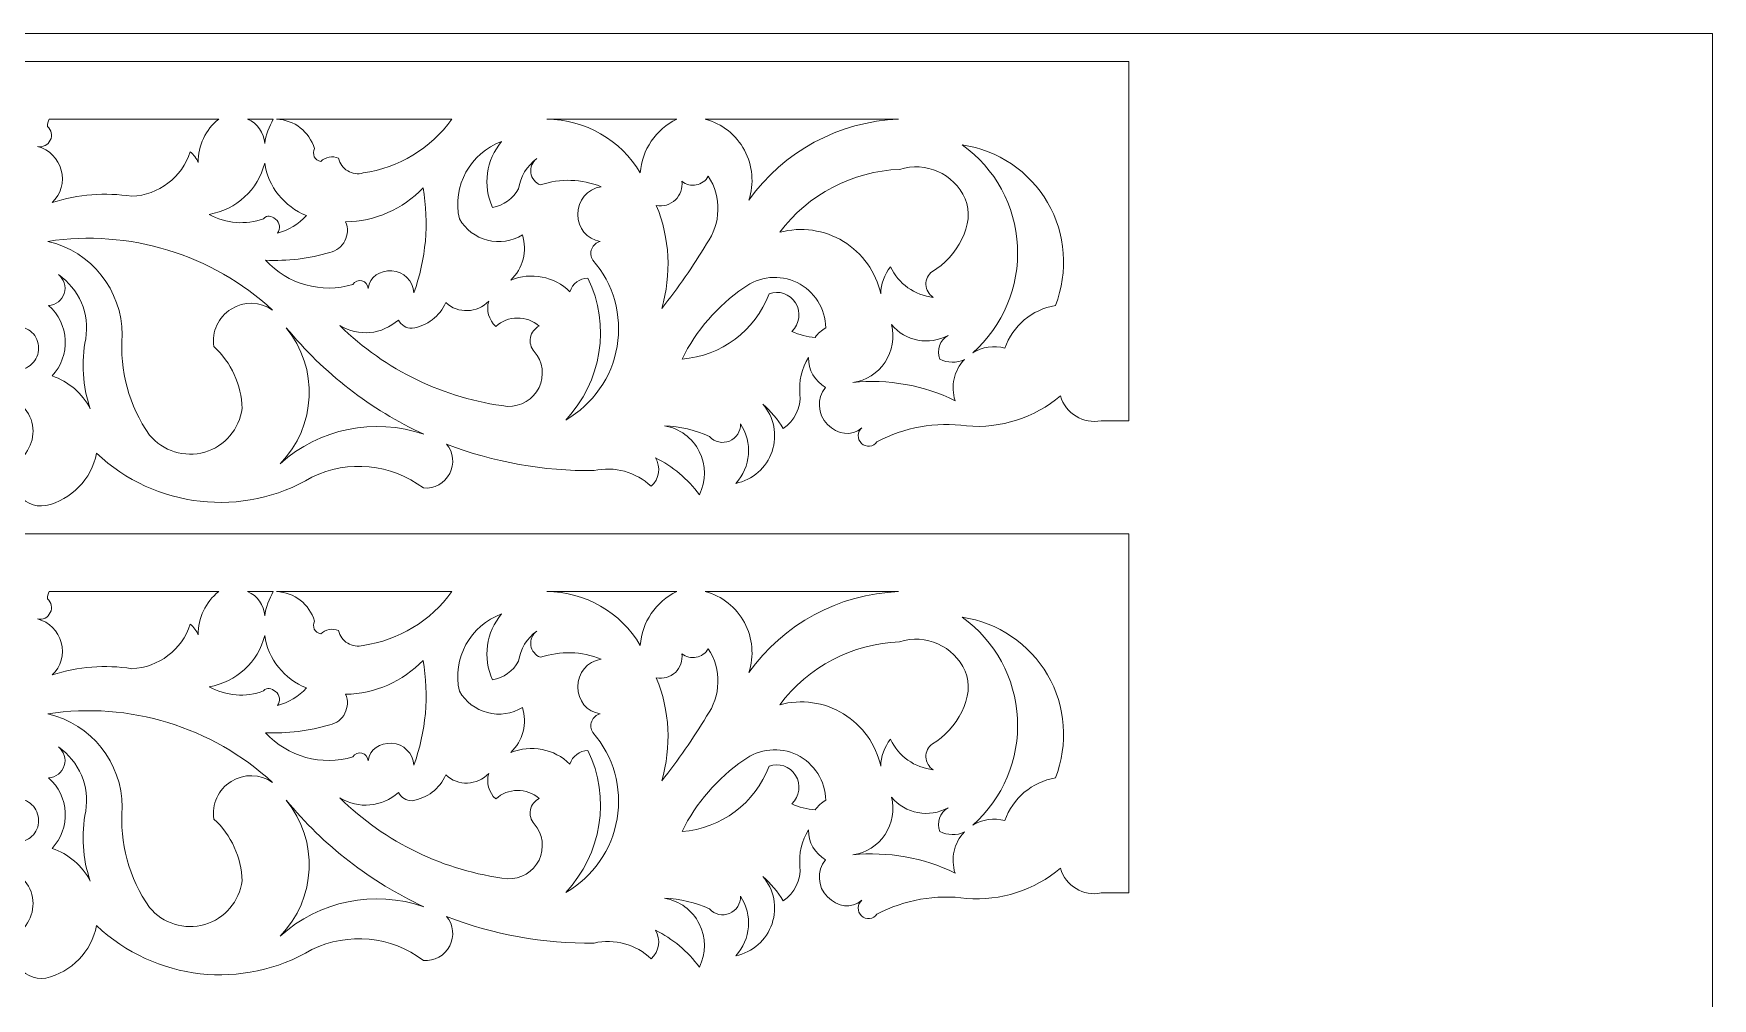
# Model space of a CAD drawing. Header units: millimetres. Extents: x 4334 to 4578, y 2334 to 2588.
# Drawn here: x 4457.4 to 4578.3, y 2386.8 to 2456.2 of the extents above; entities that cross this region are included whole.
import ezdxf

# ---------------------------------------------------------------- set-up
doc = ezdxf.new("R2010")
doc.units = ezdxf.units.MM
doc.header["$MEASUREMENT"] = 0
doc.layers.add('SITARA ALL', color=18, linetype='Continuous', true_color=0x000000)

msp = doc.modelspace()

# ---------------------------------------------------------------- linework, layer by layer
at = {"layer": 'SITARA ALL', "lineweight": 9}
for points, knots in [([(4334.26, 2456.19), (4334.26, 2456.19), (4578.26, 2456.19), (4578.26, 2456.19), (4578.26, 2456.19), (4578.26, 2334.19), (4578.26, 2334.19), (4578.26, 2334.19), (4334.26, 2334.19), (4334.26, 2334.19), (4334.26, 2334.19), (4334.26, 2456.19), (4334.26, 2456.19)], [0, 0, 0, 0, 0.25, 0.25, 0.25, 0.5, 0.5, 0.5, 0.75, 0.75, 0.75, 1, 1, 1, 1]), ([(4461.98, 2426.01), (4466.19, 2422.04), (4472.51, 2421.34), (4477.48, 2424.29), (4480.08, 2425.56), (4483.19, 2425.26), (4485.5, 2423.51), (4486.28, 2423.44), (4487.03, 2423.85), (4487.39, 2424.55), (4487.75, 2425.24), (4487.67, 2426.07), (4487.16, 2426.67), (4490.55, 2425.36), (4494.15, 2424.71), (4497.78, 2424.76), (4499.25, 2425.09), (4500.8, 2424.67), (4501.89, 2423.63), (4502.48, 2424.15), (4502.61, 2425.02), (4502.19, 2425.69), (4503.44, 2425.07), (4504.53, 2424.16), (4505.36, 2423.03), (4505.85, 2424.01), (4505.85, 2425.16), (4505.35, 2426.14), (4504.86, 2427.12), (4503.93, 2427.8), (4502.85, 2427.98), (4503.97, 2427.94), (4505.07, 2427.68), (4506.08, 2427.21), (4506.45, 2426.81), (4507.02, 2426.68), (4507.52, 2426.89), (4508.02, 2427.1), (4508.34, 2427.58), (4508.32, 2428.12), (4509.2, 2426.79), (4509.06, 2425.02), (4507.98, 2423.84), (4509.2, 2424.09), (4510.19, 2424.97), (4510.59, 2426.14), (4510.99, 2427.32), (4510.74, 2428.62), (4509.92, 2429.55), (4510.5, 2429.05), (4511, 2428.45), (4511.39, 2427.79), (4512.22, 2428.34), (4512.68, 2429.29), (4512.6, 2430.28), (4512.51, 2431.19), (4512.72, 2432.11), (4513.21, 2432.9), (4513.2, 2432.01), (4513.67, 2431.19), (4514.44, 2430.75), (4513.79, 2429.96), (4513.85, 2428.8), (4514.58, 2428.08), (4515.31, 2427.36), (4516.28, 2427.18), (4517.06, 2427.84), (4516.89, 2427.71), (4516.8, 2427.51), (4516.79, 2427.29), (4516.78, 2427.08), (4516.87, 2426.87), (4517.02, 2426.72), (4517.18, 2426.57), (4517.39, 2426.5), (4517.61, 2426.52), (4517.82, 2426.54), (4518.02, 2426.65), (4518.14, 2426.83), (4520.12, 2427.88), (4522.37, 2428.28), (4524.59, 2427.97), (4527.04, 2427.78), (4529.47, 2428.55), (4531.35, 2430.14), (4531.71, 2428.87), (4532.99, 2428.09), (4534.28, 2428.35), (4534.28, 2428.35), (4536.26, 2428.35), (4536.26, 2428.35), (4536.26, 2428.35), (4536.26, 2454.19), (4536.26, 2454.19), (4536.26, 2454.19), (4436.26, 2454.19), (4436.26, 2454.19), (4436.26, 2454.19), (4336.26, 2454.19), (4336.26, 2454.19), (4336.26, 2454.19), (4336.26, 2428.35), (4336.26, 2428.35), (4336.26, 2428.35), (4338.24, 2428.35), (4338.24, 2428.35), (4339.54, 2428.1), (4340.81, 2428.87), (4341.18, 2430.14), (4343.06, 2428.55), (4345.48, 2427.77), (4347.94, 2427.97), (4350.15, 2428.28), (4352.41, 2427.88), (4354.38, 2426.83), (4354.5, 2426.65), (4354.7, 2426.54), (4354.91, 2426.52), (4355.13, 2426.5), (4355.34, 2426.57), (4355.5, 2426.72), (4355.65, 2426.87), (4355.74, 2427.08), (4355.73, 2427.29), (4355.73, 2427.51), (4355.63, 2427.71), (4355.46, 2427.84), (4356.32, 2427.28), (4357.46, 2427.46), (4358.1, 2428.26), (4358.74, 2429.06), (4358.83, 2430.04), (4358.08, 2430.75), (4358.85, 2431.19), (4359.32, 2432.01), (4359.32, 2432.9), (4359.8, 2432.11), (4360.01, 2431.19), (4359.92, 2430.28), (4359.84, 2429.29), (4360.3, 2428.33), (4361.13, 2427.79), (4361.52, 2428.45), (4362.02, 2429.05), (4362.61, 2429.55), (4361.79, 2428.61), (4361.53, 2427.31), (4361.94, 2426.13), (4362.34, 2424.95), (4363.32, 2424.08), (4364.54, 2423.84), (4363.46, 2425.02), (4363.32, 2426.79), (4364.21, 2428.12), (4364.19, 2427.58), (4364.51, 2427.09), (4365.01, 2426.89), (4365.51, 2426.68), (4366.08, 2426.81), (4366.44, 2427.21), (4367.46, 2427.68), (4368.55, 2427.94), (4369.67, 2427.98), (4368.59, 2427.8), (4367.66, 2427.11), (4367.17, 2426.13), (4366.67, 2425.15), (4366.67, 2424), (4367.17, 2423.03), (4367.99, 2424.16), (4369.08, 2425.07), (4370.33, 2425.69), (4369.91, 2425.02), (4370.04, 2424.15), (4370.63, 2423.63), (4371.72, 2424.67), (4373.27, 2425.09), (4374.74, 2424.76), (4378.37, 2424.71), (4381.97, 2425.36), (4385.36, 2426.67), (4384.86, 2426.07), (4384.77, 2425.23), (4385.14, 2424.53), (4385.51, 2423.84), (4386.24, 2423.44), (4387.02, 2423.51), (4389.33, 2425.26), (4392.44, 2425.56), (4395.05, 2424.29), (4400.02, 2421.34), (4406.34, 2422.04), (4410.54, 2426.01), (4410.91, 2424.14), (4412.35, 2422.67), (4414.2, 2422.24), (4415.04, 2422.12), (4415.87, 2422.52), (4416.28, 2423.26), (4416.69, 2424), (4416.62, 2424.9), (4416.07, 2425.55), (4415.16, 2426.28), (4414.85, 2427.53), (4415.32, 2428.6), (4415.8, 2429.67), (4416.98, 2430.27), (4418.13, 2430.09), (4420.46, 2429.86), (4422.71, 2429.14), (4424.74, 2427.98), (4426.38, 2427.2), (4428.05, 2426.47), (4429.74, 2425.79), (4430.15, 2425.55), (4430.59, 2425.38), (4431.05, 2425.28), (4431.28, 2424.6), (4431.82, 2424.07), (4432.49, 2423.84), (4433.17, 2423.6), (4433.91, 2423.7), (4434.51, 2424.09), (4434.83, 2423.37), (4435.49, 2422.87), (4436.26, 2422.74), (4437.03, 2422.87), (4437.69, 2423.37), (4438.01, 2424.09), (4438.61, 2423.7), (4439.36, 2423.6), (4440.03, 2423.84), (4440.71, 2424.07), (4441.24, 2424.6), (4441.47, 2425.28), (4441.93, 2425.38), (4442.37, 2425.55), (4442.78, 2425.79), (4444.47, 2426.47), (4446.14, 2427.2), (4447.78, 2427.98), (4449.81, 2429.14), (4452.06, 2429.86), (4454.39, 2430.09), (4455.54, 2430.3), (4456.68, 2429.7), (4457.18, 2428.64), (4457.67, 2427.59), (4457.35, 2426.3), (4456.45, 2425.55), (4455.91, 2424.9), (4455.83, 2423.98), (4456.25, 2423.25), (4456.67, 2422.51), (4457.48, 2422.11), (4458.32, 2422.24), (4460.17, 2422.67), (4461.61, 2424.14), (4461.98, 2426.01)], [0, 0, 0, 0, 0.011628, 0.011628, 0.011628, 0.023256, 0.023256, 0.023256, 0.034884, 0.034884, 0.034884, 0.046512, 0.046512, 0.046512, 0.05814, 0.05814, 0.05814, 0.069767, 0.069767, 0.069767, 0.081395, 0.081395, 0.081395, 0.093023, 0.093023, 0.093023, 0.104651, 0.104651, 0.104651, 0.116279, 0.116279, 0.116279, 0.127907, 0.127907, 0.127907, 0.139535, 0.139535, 0.139535, 0.151163, 0.151163, 0.151163, 0.162791, 0.162791, 0.162791, 0.174419, 0.174419, 0.174419, 0.186047, 0.186047, 0.186047, 0.197674, 0.197674, 0.197674, 0.209302, 0.209302, 0.209302, 0.22093, 0.22093, 0.22093, 0.232558, 0.232558, 0.232558, 0.244186, 0.244186, 0.244186, 0.255814, 0.255814, 0.255814, 0.267442, 0.267442, 0.267442, 0.27907, 0.27907, 0.27907, 0.290698, 0.290698, 0.290698, 0.302326, 0.302326, 0.302326, 0.313953, 0.313953, 0.313953, 0.325581, 0.325581, 0.325581, 0.337209, 0.337209, 0.337209, 0.348837, 0.348837, 0.348837, 0.360465, 0.360465, 0.360465, 0.372093, 0.372093, 0.372093, 0.383721, 0.383721, 0.383721, 0.395349, 0.395349, 0.395349, 0.406977, 0.406977, 0.406977, 0.418605, 0.418605, 0.418605, 0.430233, 0.430233, 0.430233, 0.44186, 0.44186, 0.44186, 0.453488, 0.453488, 0.453488, 0.465116, 0.465116, 0.465116, 0.476744, 0.476744, 0.476744, 0.488372, 0.488372, 0.488372, 0.5, 0.5, 0.5, 0.511628, 0.511628, 0.511628, 0.523256, 0.523256, 0.523256, 0.534884, 0.534884, 0.534884, 0.546512, 0.546512, 0.546512, 0.55814, 0.55814, 0.55814, 0.569767, 0.569767, 0.569767, 0.581395, 0.581395, 0.581395, 0.593023, 0.593023, 0.593023, 0.604651, 0.604651, 0.604651, 0.616279, 0.616279, 0.616279, 0.627907, 0.627907, 0.627907, 0.639535, 0.639535, 0.639535, 0.651163, 0.651163, 0.651163, 0.662791, 0.662791, 0.662791, 0.674419, 0.674419, 0.674419, 0.686047, 0.686047, 0.686047, 0.697674, 0.697674, 0.697674, 0.709302, 0.709302, 0.709302, 0.72093, 0.72093, 0.72093, 0.732558, 0.732558, 0.732558, 0.744186, 0.744186, 0.744186, 0.755814, 0.755814, 0.755814, 0.767442, 0.767442, 0.767442, 0.77907, 0.77907, 0.77907, 0.790698, 0.790698, 0.790698, 0.802326, 0.802326, 0.802326, 0.813953, 0.813953, 0.813953, 0.825581, 0.825581, 0.825581, 0.837209, 0.837209, 0.837209, 0.848837, 0.848837, 0.848837, 0.860465, 0.860465, 0.860465, 0.872093, 0.872093, 0.872093, 0.883721, 0.883721, 0.883721, 0.895349, 0.895349, 0.895349, 0.906977, 0.906977, 0.906977, 0.918605, 0.918605, 0.918605, 0.930233, 0.930233, 0.930233, 0.94186, 0.94186, 0.94186, 0.953488, 0.953488, 0.953488, 0.965116, 0.965116, 0.965116, 0.976744, 0.976744, 0.976744, 0.988372, 0.988372, 0.988372, 1, 1, 1, 1]), ([(4458.79, 2444.04), (4459.41, 2444.64), (4459.66, 2445.53), (4459.44, 2446.37), (4459.22, 2447.2), (4458.57, 2447.85), (4457.73, 2448.07), (4458.11, 2447.99), (4458.49, 2448.18), (4458.65, 2448.53), (4458.82, 2448.87), (4458.74, 2449.27), (4458.44, 2449.52), (4458.45, 2449.7), (4458.5, 2449.88), (4458.58, 2450.04), (4458.58, 2450.04), (4470.77, 2450.04), (4470.77, 2450.04), (4469.82, 2449.29), (4469.28, 2448.14), (4469.3, 2446.92), (4469.17, 2447.22), (4468.97, 2447.49), (4468.72, 2447.69), (4468.12, 2445.86), (4466.45, 2444.58), (4464.52, 2444.49), (4462.6, 2444.79), (4460.64, 2444.64), (4458.79, 2444.04)], [0, 0, 0, 0, 0.1, 0.1, 0.1, 0.2, 0.2, 0.2, 0.3, 0.3, 0.3, 0.4, 0.4, 0.4, 0.5, 0.5, 0.5, 0.6, 0.6, 0.6, 0.7, 0.7, 0.7, 0.8, 0.8, 0.8, 0.9, 0.9, 0.9, 1, 1, 1, 1]), ([(4474.08, 2448.29), (4474.04, 2449.06), (4473.56, 2449.74), (4472.85, 2450.04), (4472.85, 2450.04), (4474.7, 2450.04), (4474.7, 2450.04), (4474.39, 2449.5), (4474.17, 2448.91), (4474.08, 2448.29)], [0, 0, 0, 0, 0.333333, 0.333333, 0.333333, 0.666667, 0.666667, 0.666667, 1, 1, 1, 1]), ([(4481.16, 2446.17), (4480.78, 2446.06), (4480.38, 2446.12), (4480.05, 2446.32), (4479.71, 2446.52), (4479.48, 2446.85), (4479.39, 2447.23), (4478.95, 2447.42), (4478.45, 2447.33), (4478.11, 2446.99), (4477.91, 2447.03), (4477.74, 2447.16), (4477.65, 2447.34), (4477.57, 2447.52), (4477.57, 2447.74), (4477.66, 2447.92), (4477.3, 2449.14), (4476.21, 2449.99), (4474.94, 2450.04), (4474.94, 2450.04), (4487.54, 2450.04), (4487.54, 2450.04), (4486.03, 2447.93), (4483.73, 2446.53), (4481.16, 2446.17)], [0, 0, 0, 0, 0.125, 0.125, 0.125, 0.25, 0.25, 0.25, 0.375, 0.375, 0.375, 0.5, 0.5, 0.5, 0.625, 0.625, 0.625, 0.75, 0.75, 0.75, 0.875, 0.875, 0.875, 1, 1, 1, 1]), ([(4501.11, 2446.17), (4499.7, 2448.55), (4497.15, 2450.02), (4494.38, 2450.04), (4494.38, 2450.04), (4503.74, 2450.04), (4503.74, 2450.04), (4502.22, 2449.32), (4501.22, 2447.84), (4501.11, 2446.17)], [0, 0, 0, 0, 0.333333, 0.333333, 0.333333, 0.666667, 0.666667, 0.666667, 1, 1, 1, 1]), ([(4508.92, 2444.21), (4509.31, 2445.4), (4509.2, 2446.7), (4508.6, 2447.81), (4508.01, 2448.91), (4506.99, 2449.72), (4505.78, 2450.04), (4505.78, 2450.04), (4519.69, 2450.04), (4519.69, 2450.04), (4515.39, 2449.87), (4511.41, 2447.72), (4508.92, 2444.21)], [0, 0, 0, 0, 0.25, 0.25, 0.25, 0.5, 0.5, 0.5, 0.75, 0.75, 0.75, 1, 1, 1, 1]), ([(4498.23, 2441.25), (4497.95, 2441.18), (4497.72, 2440.98), (4497.61, 2440.71), (4497.51, 2440.44), (4497.54, 2440.14), (4497.7, 2439.9), (4499.18, 2438.19), (4499.82, 2435.92), (4499.44, 2433.69), (4499.06, 2431.47), (4497.7, 2429.52), (4495.74, 2428.4), (4498.34, 2431.15), (4498.98, 2435.2), (4497.34, 2438.61), (4496.74, 2438.6), (4496.22, 2438.2), (4496.04, 2437.63), (4494.92, 2438.73), (4493.24, 2439.06), (4491.78, 2438.46), (4492.66, 2439.3), (4492.99, 2440.56), (4492.62, 2441.71), (4491.87, 2441.25), (4490.97, 2441.11), (4490.11, 2441.33), (4489.26, 2441.55), (4488.53, 2442.11), (4488.09, 2442.87), (4487.56, 2445.23), (4488.87, 2447.61), (4491.13, 2448.43), (4490.01, 2447.11), (4489.75, 2445.26), (4490.47, 2443.69), (4491.27, 2443.83), (4491.95, 2444.32), (4492.34, 2445.03), (4492.47, 2445.9), (4492.95, 2446.68), (4493.66, 2447.2), (4493.34, 2446.96), (4493.18, 2446.57), (4493.23, 2446.17), (4493.29, 2445.78), (4493.55, 2445.45), (4493.93, 2445.31), (4495.35, 2445.79), (4496.89, 2445.75), (4498.28, 2445.18), (4497.3, 2445.02), (4496.59, 2444.17), (4496.61, 2443.19), (4496.62, 2442.2), (4497.25, 2441.39), (4498.23, 2441.25)], [0, 0, 0, 0, 0.052632, 0.052632, 0.052632, 0.105263, 0.105263, 0.105263, 0.157895, 0.157895, 0.157895, 0.210526, 0.210526, 0.210526, 0.263158, 0.263158, 0.263158, 0.315789, 0.315789, 0.315789, 0.368421, 0.368421, 0.368421, 0.421053, 0.421053, 0.421053, 0.473684, 0.473684, 0.473684, 0.526316, 0.526316, 0.526316, 0.578947, 0.578947, 0.578947, 0.631579, 0.631579, 0.631579, 0.684211, 0.684211, 0.684211, 0.736842, 0.736842, 0.736842, 0.789474, 0.789474, 0.789474, 0.842105, 0.842105, 0.842105, 0.894737, 0.894737, 0.894737, 0.947368, 0.947368, 0.947368, 1, 1, 1, 1]), ([(4525.03, 2433.23), (4527.21, 2435.16), (4528.4, 2437.99), (4528.25, 2440.9), (4528.1, 2443.81), (4526.65, 2446.49), (4524.28, 2448.19), (4526.85, 2447.81), (4529.11, 2446.29), (4530.42, 2444.04), (4531.73, 2441.8), (4531.93, 2439.06), (4530.98, 2436.64), (4529.3, 2436.35), (4527.91, 2435.18), (4527.34, 2433.57), (4526.56, 2433.78), (4525.72, 2433.66), (4525.03, 2433.23)], [0, 0, 0, 0, 0.166667, 0.166667, 0.166667, 0.333333, 0.333333, 0.333333, 0.5, 0.5, 0.5, 0.666667, 0.666667, 0.666667, 0.833333, 0.833333, 0.833333, 1, 1, 1, 1]), ([(4475, 2441.84), (4475.23, 2442.16), (4475.17, 2442.61), (4474.86, 2442.85), (4474.55, 2443.09), (4474.26, 2443.18), (4474, 2442.88), (4472.72, 2442.41), (4471.29, 2442.52), (4470.09, 2443.19), (4472.04, 2443.53), (4473.6, 2444.97), (4474.08, 2446.88), (4474.34, 2445.18), (4475.48, 2443.74), (4477.08, 2443.11), (4476.53, 2442.49), (4475.8, 2442.05), (4475, 2441.84)], [0, 0, 0, 0, 0.166667, 0.166667, 0.166667, 0.333333, 0.333333, 0.333333, 0.5, 0.5, 0.5, 0.666667, 0.666667, 0.666667, 0.833333, 0.833333, 0.833333, 1, 1, 1, 1]), ([(4522.19, 2437.22), (4520.85, 2437.37), (4519.69, 2438.2), (4519.11, 2439.42), (4518.67, 2438.86), (4518.43, 2438.18), (4518.41, 2437.47), (4518.07, 2439.04), (4517.1, 2440.41), (4515.72, 2441.25), (4514.35, 2442.08), (4512.69, 2442.32), (4511.14, 2441.9), (4513.19, 2444.63), (4516.36, 2446.29), (4519.77, 2446.43), (4521.65, 2447.03), (4523.68, 2446.12), (4524.48, 2444.32), (4525.28, 2442.52), (4523.84, 2440.07), (4522.13, 2439.09), (4521.83, 2438.87), (4521.65, 2438.51), (4521.66, 2438.14), (4521.68, 2437.76), (4521.87, 2437.42), (4522.19, 2437.22)], [0, 0, 0, 0, 0.111111, 0.111111, 0.111111, 0.222222, 0.222222, 0.222222, 0.333333, 0.333333, 0.333333, 0.444444, 0.444444, 0.444444, 0.555556, 0.555556, 0.555556, 0.666667, 0.666667, 0.666667, 0.777778, 0.777778, 0.777778, 0.888889, 0.888889, 0.888889, 1, 1, 1, 1]), ([(4502.65, 2436.43), (4503.37, 2438.87), (4503.23, 2441.48), (4502.26, 2443.83), (4502.76, 2443.73), (4503.26, 2443.89), (4503.63, 2444.23), (4503.99, 2444.58), (4504.17, 2445.07), (4504.1, 2445.57), (4504.39, 2445.33), (4504.77, 2445.24), (4505.14, 2445.31), (4505.5, 2445.38), (4505.82, 2445.6), (4506, 2445.93), (4506.97, 2444.45), (4506.92, 2442.52), (4505.88, 2441.08), (4504.91, 2439.46), (4503.83, 2437.9), (4502.65, 2436.43)], [0, 0, 0, 0, 0.142857, 0.142857, 0.142857, 0.285714, 0.285714, 0.285714, 0.428571, 0.428571, 0.428571, 0.571429, 0.571429, 0.571429, 0.714286, 0.714286, 0.714286, 0.857143, 0.857143, 0.857143, 1, 1, 1, 1]), ([(4484.81, 2437.55), (4484.76, 2438.4), (4484.08, 2439.09), (4483.22, 2439.13), (4482.36, 2439.17), (4481.65, 2438.72), (4481.53, 2437.87), (4481.51, 2438.13), (4481.33, 2438.35), (4481.08, 2438.42), (4480.83, 2438.48), (4480.56, 2438.38), (4480.43, 2438.15), (4478.18, 2437.48), (4475.73, 2438.15), (4474.14, 2439.89), (4475.71, 2439.82), (4477.27, 2440.01), (4478.77, 2440.46), (4479.24, 2440.56), (4479.64, 2440.86), (4479.85, 2441.29), (4480.07, 2441.71), (4480.09, 2442.21), (4479.9, 2442.65), (4482.01, 2442.69), (4484.02, 2443.57), (4485.48, 2445.09), (4485.92, 2442.56), (4485.69, 2439.96), (4484.81, 2437.55)], [0, 0, 0, 0, 0.1, 0.1, 0.1, 0.2, 0.2, 0.2, 0.3, 0.3, 0.3, 0.4, 0.4, 0.4, 0.5, 0.5, 0.5, 0.6, 0.6, 0.6, 0.7, 0.7, 0.7, 0.8, 0.8, 0.8, 0.9, 0.9, 0.9, 1, 1, 1, 1]), ([(4465.79, 2427.32), (4464.31, 2429.42), (4463.62, 2431.97), (4463.83, 2434.53), (4463.81, 2437.74), (4461.6, 2440.52), (4458.47, 2441.25), (4464.33, 2442.14), (4470.28, 2440.32), (4474.65, 2436.31), (4473.75, 2436.93), (4472.58, 2436.96), (4471.66, 2436.38), (4470.74, 2435.8), (4470.25, 2434.75), (4470.43, 2433.68), (4471.67, 2432.53), (4472.4, 2430.93), (4472.45, 2429.24), (4472.26, 2427.75), (4471.21, 2426.51), (4469.76, 2426.09), (4468.32, 2425.67), (4466.75, 2426.16), (4465.79, 2427.32)], [0, 0, 0, 0, 0.125, 0.125, 0.125, 0.25, 0.25, 0.25, 0.375, 0.375, 0.375, 0.5, 0.5, 0.5, 0.625, 0.625, 0.625, 0.75, 0.75, 0.75, 0.875, 0.875, 0.875, 1, 1, 1, 1]), ([(4461.53, 2429.21), (4460.95, 2430.32), (4459.96, 2431.17), (4458.78, 2431.57), (4459.43, 2432.27), (4459.77, 2433.2), (4459.72, 2434.16), (4459.67, 2435.11), (4459.25, 2436), (4458.53, 2436.64), (4459.05, 2436.67), (4459.5, 2437.02), (4459.65, 2437.51), (4459.81, 2438.01), (4459.64, 2438.55), (4459.23, 2438.86), (4460.73, 2437.83), (4461.49, 2436.03), (4461.2, 2434.24), (4460.86, 2432.57), (4460.97, 2430.83), (4461.53, 2429.21)], [0, 0, 0, 0, 0.142857, 0.142857, 0.142857, 0.285714, 0.285714, 0.285714, 0.428571, 0.428571, 0.428571, 0.571429, 0.571429, 0.571429, 0.714286, 0.714286, 0.714286, 0.857143, 0.857143, 0.857143, 1, 1, 1, 1]), ([(4504.11, 2432.78), (4505.13, 2434.85), (4506.66, 2436.61), (4508.56, 2437.91), (4509.67, 2438.75), (4511.14, 2438.89), (4512.39, 2438.29), (4513.63, 2437.68), (4514.43, 2436.41), (4514.46, 2435.03), (4514.16, 2434.86), (4513.89, 2434.62), (4513.68, 2434.34), (4513.11, 2434.38), (4512.54, 2434.53), (4512.01, 2434.77), (4512.58, 2435.3), (4512.69, 2436.16), (4512.28, 2436.82), (4511.86, 2437.47), (4511.09, 2437.76), (4510.37, 2437.47), (4509.38, 2434.82), (4506.93, 2432.99), (4504.11, 2432.78)], [0, 0, 0, 0, 0.125, 0.125, 0.125, 0.25, 0.25, 0.25, 0.375, 0.375, 0.375, 0.5, 0.5, 0.5, 0.625, 0.625, 0.625, 0.75, 0.75, 0.75, 0.875, 0.875, 0.875, 1, 1, 1, 1]), ([(4491.56, 2429.38), (4487.01, 2429.93), (4482.76, 2431.98), (4479.49, 2435.19), (4480.82, 2434.38), (4482.53, 2434.54), (4483.7, 2435.59), (4483.89, 2435.22), (4484.27, 2434.99), (4484.69, 2435), (4485.76, 2435.16), (4486.67, 2435.86), (4487.11, 2436.85), (4487.99, 2436.03), (4489.37, 2436.08), (4490.2, 2436.96), (4490.01, 2436.3), (4490.21, 2435.6), (4490.7, 2435.12), (4491.58, 2435.93), (4492.93, 2435.94), (4493.84, 2435.16), (4493.51, 2435), (4493.27, 2434.69), (4493.2, 2434.33), (4493.13, 2433.97), (4493.23, 2433.6), (4493.48, 2433.33), (4494.1, 2432.61), (4494.23, 2431.59), (4493.82, 2430.73), (4493.41, 2429.88), (4492.51, 2429.35), (4491.56, 2429.38)], [0, 0, 0, 0, 0.090909, 0.090909, 0.090909, 0.181818, 0.181818, 0.181818, 0.272727, 0.272727, 0.272727, 0.363636, 0.363636, 0.363636, 0.454545, 0.454545, 0.454545, 0.545455, 0.545455, 0.545455, 0.636364, 0.636364, 0.636364, 0.727273, 0.727273, 0.727273, 0.818182, 0.818182, 0.818182, 0.909091, 0.909091, 0.909091, 1, 1, 1, 1]), ([(4446.78, 2430.13), (4447.69, 2431.16), (4448.53, 2432.25), (4449.28, 2433.4), (4449.77, 2434.31), (4450.66, 2434.93), (4451.68, 2435.07), (4452.7, 2435.2), (4453.72, 2434.84), (4454.44, 2434.1), (4454.73, 2433.93), (4455.1, 2433.95), (4455.38, 2434.16), (4455.65, 2434.36), (4455.78, 2434.7), (4455.7, 2435.04), (4456.11, 2435.19), (4456.55, 2435.16), (4456.93, 2434.97), (4457.32, 2434.79), (4457.61, 2434.45), (4457.74, 2434.04), (4457.87, 2433.63), (4457.82, 2433.19), (4457.62, 2432.81), (4457.41, 2432.44), (4457.06, 2432.16), (4456.65, 2432.05), (4453.23, 2432.67), (4449.71, 2431.99), (4446.78, 2430.13)], [0, 0, 0, 0, 0.1, 0.1, 0.1, 0.2, 0.2, 0.2, 0.3, 0.3, 0.3, 0.4, 0.4, 0.4, 0.5, 0.5, 0.5, 0.6, 0.6, 0.6, 0.7, 0.7, 0.7, 0.8, 0.8, 0.8, 0.9, 0.9, 0.9, 1, 1, 1, 1]), ([(4475.2, 2425.26), (4477.8, 2427.94), (4477.99, 2432.14), (4475.63, 2435.04), (4478.31, 2431.77), (4481.7, 2429.15), (4485.53, 2427.37), (4481.96, 2428.6), (4478, 2427.8), (4475.2, 2425.26)], [0, 0, 0, 0, 0.333333, 0.333333, 0.333333, 0.666667, 0.666667, 0.666667, 1, 1, 1, 1]), ([(4523.76, 2429.79), (4521.48, 2430.91), (4518.93, 2431.36), (4516.4, 2431.1), (4517.35, 2431.24), (4518.19, 2431.77), (4518.72, 2432.56), (4519.24, 2433.36), (4519.41, 2434.33), (4519.18, 2435.26), (4520.19, 2434.06), (4521.89, 2433.74), (4523.27, 2434.49), (4522.66, 2434.15), (4522.41, 2433.42), (4522.67, 2432.78), (4523.21, 2432.5), (4523.87, 2432.48), (4524.43, 2432.75), (4523.68, 2431.96), (4523.43, 2430.83), (4523.76, 2429.79)], [0, 0, 0, 0, 0.142857, 0.142857, 0.142857, 0.285714, 0.285714, 0.285714, 0.428571, 0.428571, 0.428571, 0.571429, 0.571429, 0.571429, 0.714286, 0.714286, 0.714286, 0.857143, 0.857143, 0.857143, 1, 1, 1, 1]), ([(4461.98, 2392.03), (4466.19, 2388.06), (4472.51, 2387.36), (4477.48, 2390.31), (4480.08, 2391.58), (4483.19, 2391.28), (4485.5, 2389.53), (4486.28, 2389.46), (4487.03, 2389.87), (4487.39, 2390.57), (4487.75, 2391.26), (4487.67, 2392.09), (4487.16, 2392.7), (4490.55, 2391.38), (4494.15, 2390.73), (4497.78, 2390.78), (4499.25, 2391.12), (4500.8, 2390.69), (4501.89, 2389.65), (4502.48, 2390.17), (4502.61, 2391.04), (4502.19, 2391.71), (4503.44, 2391.09), (4504.53, 2390.18), (4505.36, 2389.05), (4505.85, 2390.03), (4505.85, 2391.18), (4505.35, 2392.16), (4504.86, 2393.14), (4503.93, 2393.82), (4502.85, 2394), (4503.97, 2393.96), (4505.07, 2393.7), (4506.08, 2393.23), (4506.45, 2392.83), (4507.02, 2392.7), (4507.52, 2392.91), (4508.02, 2393.12), (4508.34, 2393.6), (4508.32, 2394.14), (4509.2, 2392.81), (4509.06, 2391.04), (4507.98, 2389.86), (4509.2, 2390.11), (4510.19, 2390.99), (4510.59, 2392.17), (4510.99, 2393.34), (4510.74, 2394.64), (4509.92, 2395.57), (4510.5, 2395.07), (4511, 2394.47), (4511.39, 2393.81), (4512.22, 2394.36), (4512.68, 2395.31), (4512.6, 2396.3), (4512.51, 2397.22), (4512.72, 2398.14), (4513.21, 2398.92), (4513.2, 2398.03), (4513.67, 2397.21), (4514.44, 2396.77), (4513.79, 2395.98), (4513.85, 2394.82), (4514.58, 2394.1), (4515.31, 2393.38), (4516.28, 2393.2), (4517.06, 2393.87), (4516.89, 2393.73), (4516.8, 2393.53), (4516.79, 2393.31), (4516.78, 2393.1), (4516.87, 2392.89), (4517.02, 2392.74), (4517.18, 2392.59), (4517.39, 2392.52), (4517.61, 2392.54), (4517.82, 2392.56), (4518.02, 2392.67), (4518.14, 2392.85), (4520.12, 2393.9), (4522.37, 2394.3), (4524.59, 2393.99), (4527.04, 2393.8), (4529.47, 2394.57), (4531.35, 2396.16), (4531.71, 2394.89), (4532.99, 2394.11), (4534.28, 2394.38), (4534.28, 2394.38), (4536.26, 2394.38), (4536.26, 2394.38), (4536.26, 2394.38), (4536.26, 2420.22), (4536.26, 2420.22), (4536.26, 2420.22), (4436.26, 2420.22), (4436.26, 2420.22), (4436.26, 2420.22), (4336.26, 2420.22), (4336.26, 2420.22), (4336.26, 2420.22), (4336.26, 2394.38), (4336.26, 2394.38), (4336.26, 2394.38), (4338.24, 2394.38), (4338.24, 2394.38), (4339.54, 2394.12), (4340.81, 2394.89), (4341.18, 2396.16), (4343.06, 2394.57), (4345.48, 2393.8), (4347.94, 2393.99), (4350.15, 2394.3), (4352.41, 2393.9), (4354.38, 2392.85), (4354.5, 2392.67), (4354.7, 2392.56), (4354.91, 2392.54), (4355.13, 2392.52), (4355.34, 2392.59), (4355.5, 2392.74), (4355.65, 2392.89), (4355.74, 2393.1), (4355.73, 2393.31), (4355.73, 2393.53), (4355.63, 2393.73), (4355.46, 2393.87), (4356.32, 2393.3), (4357.46, 2393.48), (4358.1, 2394.28), (4358.74, 2395.08), (4358.83, 2396.06), (4358.08, 2396.77), (4358.85, 2397.21), (4359.32, 2398.03), (4359.32, 2398.92), (4359.8, 2398.14), (4360.01, 2397.22), (4359.92, 2396.3), (4359.84, 2395.31), (4360.3, 2394.36), (4361.13, 2393.81), (4361.52, 2394.47), (4362.02, 2395.07), (4362.61, 2395.57), (4361.79, 2394.63), (4361.53, 2393.33), (4361.94, 2392.15), (4362.34, 2390.98), (4363.32, 2390.1), (4364.54, 2389.86), (4363.46, 2391.04), (4363.32, 2392.81), (4364.21, 2394.14), (4364.19, 2393.6), (4364.51, 2393.11), (4365.01, 2392.91), (4365.51, 2392.7), (4366.08, 2392.83), (4366.44, 2393.23), (4367.46, 2393.7), (4368.55, 2393.96), (4369.67, 2394), (4368.59, 2393.82), (4367.66, 2393.13), (4367.17, 2392.15), (4366.67, 2391.17), (4366.67, 2390.03), (4367.17, 2389.05), (4367.99, 2390.18), (4369.08, 2391.09), (4370.33, 2391.71), (4369.91, 2391.04), (4370.04, 2390.17), (4370.63, 2389.65), (4371.72, 2390.69), (4373.27, 2391.11), (4374.74, 2390.78), (4378.37, 2390.73), (4381.97, 2391.38), (4385.36, 2392.7), (4384.86, 2392.09), (4384.77, 2391.25), (4385.14, 2390.55), (4385.51, 2389.86), (4386.24, 2389.46), (4387.02, 2389.53), (4389.33, 2391.28), (4392.44, 2391.58), (4395.05, 2390.31), (4400.02, 2387.36), (4406.34, 2388.06), (4410.54, 2392.03), (4410.91, 2390.16), (4412.35, 2388.69), (4414.2, 2388.26), (4415.04, 2388.14), (4415.87, 2388.54), (4416.28, 2389.28), (4416.69, 2390.02), (4416.62, 2390.92), (4416.07, 2391.57), (4415.16, 2392.3), (4414.85, 2393.55), (4415.32, 2394.62), (4415.8, 2395.69), (4416.98, 2396.29), (4418.13, 2396.11), (4420.46, 2395.88), (4422.71, 2395.16), (4424.74, 2394), (4426.38, 2393.22), (4428.05, 2392.49), (4429.74, 2391.81), (4430.15, 2391.57), (4430.59, 2391.4), (4431.05, 2391.3), (4431.28, 2390.62), (4431.82, 2390.09), (4432.49, 2389.86), (4433.17, 2389.63), (4433.91, 2389.72), (4434.51, 2390.11), (4434.83, 2389.4), (4435.49, 2388.89), (4436.26, 2388.76), (4437.03, 2388.89), (4437.69, 2389.4), (4438.01, 2390.11), (4438.61, 2389.72), (4439.36, 2389.63), (4440.03, 2389.86), (4440.71, 2390.09), (4441.24, 2390.62), (4441.47, 2391.3), (4441.93, 2391.4), (4442.37, 2391.57), (4442.78, 2391.81), (4444.47, 2392.49), (4446.14, 2393.22), (4447.78, 2394), (4449.81, 2395.16), (4452.06, 2395.88), (4454.39, 2396.11), (4455.54, 2396.32), (4456.68, 2395.72), (4457.18, 2394.67), (4457.67, 2393.61), (4457.35, 2392.32), (4456.45, 2391.57), (4455.91, 2390.92), (4455.83, 2390), (4456.25, 2389.27), (4456.67, 2388.53), (4457.48, 2388.13), (4458.32, 2388.26), (4460.17, 2388.69), (4461.61, 2390.16), (4461.98, 2392.03)], [0, 0, 0, 0, 0.011628, 0.011628, 0.011628, 0.023256, 0.023256, 0.023256, 0.034884, 0.034884, 0.034884, 0.046512, 0.046512, 0.046512, 0.05814, 0.05814, 0.05814, 0.069767, 0.069767, 0.069767, 0.081395, 0.081395, 0.081395, 0.093023, 0.093023, 0.093023, 0.104651, 0.104651, 0.104651, 0.116279, 0.116279, 0.116279, 0.127907, 0.127907, 0.127907, 0.139535, 0.139535, 0.139535, 0.151163, 0.151163, 0.151163, 0.162791, 0.162791, 0.162791, 0.174419, 0.174419, 0.174419, 0.186047, 0.186047, 0.186047, 0.197674, 0.197674, 0.197674, 0.209302, 0.209302, 0.209302, 0.22093, 0.22093, 0.22093, 0.232558, 0.232558, 0.232558, 0.244186, 0.244186, 0.244186, 0.255814, 0.255814, 0.255814, 0.267442, 0.267442, 0.267442, 0.27907, 0.27907, 0.27907, 0.290698, 0.290698, 0.290698, 0.302326, 0.302326, 0.302326, 0.313953, 0.313953, 0.313953, 0.325581, 0.325581, 0.325581, 0.337209, 0.337209, 0.337209, 0.348837, 0.348837, 0.348837, 0.360465, 0.360465, 0.360465, 0.372093, 0.372093, 0.372093, 0.383721, 0.383721, 0.383721, 0.395349, 0.395349, 0.395349, 0.406977, 0.406977, 0.406977, 0.418605, 0.418605, 0.418605, 0.430233, 0.430233, 0.430233, 0.44186, 0.44186, 0.44186, 0.453488, 0.453488, 0.453488, 0.465116, 0.465116, 0.465116, 0.476744, 0.476744, 0.476744, 0.488372, 0.488372, 0.488372, 0.5, 0.5, 0.5, 0.511628, 0.511628, 0.511628, 0.523256, 0.523256, 0.523256, 0.534884, 0.534884, 0.534884, 0.546512, 0.546512, 0.546512, 0.55814, 0.55814, 0.55814, 0.569767, 0.569767, 0.569767, 0.581395, 0.581395, 0.581395, 0.593023, 0.593023, 0.593023, 0.604651, 0.604651, 0.604651, 0.616279, 0.616279, 0.616279, 0.627907, 0.627907, 0.627907, 0.639535, 0.639535, 0.639535, 0.651163, 0.651163, 0.651163, 0.662791, 0.662791, 0.662791, 0.674419, 0.674419, 0.674419, 0.686047, 0.686047, 0.686047, 0.697674, 0.697674, 0.697674, 0.709302, 0.709302, 0.709302, 0.72093, 0.72093, 0.72093, 0.732558, 0.732558, 0.732558, 0.744186, 0.744186, 0.744186, 0.755814, 0.755814, 0.755814, 0.767442, 0.767442, 0.767442, 0.77907, 0.77907, 0.77907, 0.790698, 0.790698, 0.790698, 0.802326, 0.802326, 0.802326, 0.813953, 0.813953, 0.813953, 0.825581, 0.825581, 0.825581, 0.837209, 0.837209, 0.837209, 0.848837, 0.848837, 0.848837, 0.860465, 0.860465, 0.860465, 0.872093, 0.872093, 0.872093, 0.883721, 0.883721, 0.883721, 0.895349, 0.895349, 0.895349, 0.906977, 0.906977, 0.906977, 0.918605, 0.918605, 0.918605, 0.930233, 0.930233, 0.930233, 0.94186, 0.94186, 0.94186, 0.953488, 0.953488, 0.953488, 0.965116, 0.965116, 0.965116, 0.976744, 0.976744, 0.976744, 0.988372, 0.988372, 0.988372, 1, 1, 1, 1]), ([(4458.79, 2410.06), (4459.41, 2410.66), (4459.66, 2411.55), (4459.44, 2412.39), (4459.22, 2413.22), (4458.57, 2413.87), (4457.73, 2414.09), (4458.11, 2414.01), (4458.49, 2414.2), (4458.65, 2414.55), (4458.82, 2414.89), (4458.74, 2415.29), (4458.44, 2415.54), (4458.45, 2415.72), (4458.5, 2415.9), (4458.58, 2416.06), (4458.58, 2416.06), (4470.77, 2416.06), (4470.77, 2416.06), (4469.82, 2415.31), (4469.28, 2414.16), (4469.3, 2412.94), (4469.17, 2413.25), (4468.97, 2413.51), (4468.72, 2413.71), (4468.12, 2411.88), (4466.45, 2410.6), (4464.52, 2410.51), (4462.6, 2410.82), (4460.64, 2410.66), (4458.79, 2410.06)], [0, 0, 0, 0, 0.1, 0.1, 0.1, 0.2, 0.2, 0.2, 0.3, 0.3, 0.3, 0.4, 0.4, 0.4, 0.5, 0.5, 0.5, 0.6, 0.6, 0.6, 0.7, 0.7, 0.7, 0.8, 0.8, 0.8, 0.9, 0.9, 0.9, 1, 1, 1, 1]), ([(4474.08, 2414.31), (4474.04, 2415.08), (4473.56, 2415.76), (4472.85, 2416.06), (4472.85, 2416.06), (4474.7, 2416.06), (4474.7, 2416.06), (4474.39, 2415.52), (4474.17, 2414.93), (4474.08, 2414.31)], [0, 0, 0, 0, 0.333333, 0.333333, 0.333333, 0.666667, 0.666667, 0.666667, 1, 1, 1, 1]), ([(4481.16, 2412.19), (4480.78, 2412.09), (4480.38, 2412.14), (4480.05, 2412.34), (4479.71, 2412.54), (4479.48, 2412.87), (4479.39, 2413.25), (4478.95, 2413.44), (4478.45, 2413.35), (4478.11, 2413.01), (4477.91, 2413.05), (4477.74, 2413.18), (4477.65, 2413.36), (4477.57, 2413.54), (4477.57, 2413.76), (4477.66, 2413.94), (4477.3, 2415.16), (4476.21, 2416.01), (4474.94, 2416.06), (4474.94, 2416.06), (4487.54, 2416.06), (4487.54, 2416.06), (4486.03, 2413.95), (4483.73, 2412.55), (4481.16, 2412.19)], [0, 0, 0, 0, 0.125, 0.125, 0.125, 0.25, 0.25, 0.25, 0.375, 0.375, 0.375, 0.5, 0.5, 0.5, 0.625, 0.625, 0.625, 0.75, 0.75, 0.75, 0.875, 0.875, 0.875, 1, 1, 1, 1]), ([(4501.11, 2412.19), (4499.7, 2414.57), (4497.15, 2416.04), (4494.38, 2416.06), (4494.38, 2416.06), (4503.74, 2416.06), (4503.74, 2416.06), (4502.22, 2415.34), (4501.22, 2413.86), (4501.11, 2412.19)], [0, 0, 0, 0, 0.333333, 0.333333, 0.333333, 0.666667, 0.666667, 0.666667, 1, 1, 1, 1]), ([(4508.92, 2410.23), (4509.31, 2411.42), (4509.2, 2412.72), (4508.6, 2413.83), (4508.01, 2414.93), (4506.99, 2415.74), (4505.78, 2416.06), (4505.78, 2416.06), (4519.69, 2416.06), (4519.69, 2416.06), (4515.39, 2415.89), (4511.41, 2413.74), (4508.92, 2410.23)], [0, 0, 0, 0, 0.25, 0.25, 0.25, 0.5, 0.5, 0.5, 0.75, 0.75, 0.75, 1, 1, 1, 1]), ([(4498.23, 2407.27), (4497.95, 2407.2), (4497.72, 2407), (4497.61, 2406.73), (4497.51, 2406.46), (4497.54, 2406.16), (4497.7, 2405.92), (4499.18, 2404.21), (4499.82, 2401.94), (4499.44, 2399.71), (4499.06, 2397.49), (4497.7, 2395.54), (4495.74, 2394.42), (4498.34, 2397.17), (4498.98, 2401.23), (4497.34, 2404.63), (4496.74, 2404.62), (4496.22, 2404.22), (4496.04, 2403.65), (4494.92, 2404.75), (4493.24, 2405.08), (4491.78, 2404.48), (4492.66, 2405.32), (4492.99, 2406.58), (4492.62, 2407.73), (4491.87, 2407.27), (4490.97, 2407.13), (4490.11, 2407.35), (4489.26, 2407.57), (4488.53, 2408.13), (4488.09, 2408.89), (4487.56, 2411.25), (4488.87, 2413.63), (4491.13, 2414.45), (4490.01, 2413.13), (4489.75, 2411.28), (4490.47, 2409.71), (4491.27, 2409.85), (4491.95, 2410.34), (4492.34, 2411.05), (4492.47, 2411.92), (4492.95, 2412.7), (4493.66, 2413.22), (4493.34, 2412.98), (4493.18, 2412.59), (4493.23, 2412.19), (4493.29, 2411.8), (4493.55, 2411.47), (4493.93, 2411.33), (4495.35, 2411.81), (4496.89, 2411.77), (4498.28, 2411.2), (4497.3, 2411.04), (4496.59, 2410.19), (4496.61, 2409.21), (4496.62, 2408.22), (4497.25, 2407.41), (4498.23, 2407.27)], [0, 0, 0, 0, 0.052632, 0.052632, 0.052632, 0.105263, 0.105263, 0.105263, 0.157895, 0.157895, 0.157895, 0.210526, 0.210526, 0.210526, 0.263158, 0.263158, 0.263158, 0.315789, 0.315789, 0.315789, 0.368421, 0.368421, 0.368421, 0.421053, 0.421053, 0.421053, 0.473684, 0.473684, 0.473684, 0.526316, 0.526316, 0.526316, 0.578947, 0.578947, 0.578947, 0.631579, 0.631579, 0.631579, 0.684211, 0.684211, 0.684211, 0.736842, 0.736842, 0.736842, 0.789474, 0.789474, 0.789474, 0.842105, 0.842105, 0.842105, 0.894737, 0.894737, 0.894737, 0.947368, 0.947368, 0.947368, 1, 1, 1, 1]), ([(4525.03, 2399.25), (4527.21, 2401.18), (4528.4, 2404.01), (4528.25, 2406.92), (4528.1, 2409.83), (4526.65, 2412.51), (4524.28, 2414.21), (4526.85, 2413.84), (4529.11, 2412.31), (4530.42, 2410.06), (4531.73, 2407.82), (4531.93, 2405.08), (4530.98, 2402.66), (4529.3, 2402.37), (4527.91, 2401.2), (4527.34, 2399.59), (4526.56, 2399.8), (4525.72, 2399.68), (4525.03, 2399.25)], [0, 0, 0, 0, 0.166667, 0.166667, 0.166667, 0.333333, 0.333333, 0.333333, 0.5, 0.5, 0.5, 0.666667, 0.666667, 0.666667, 0.833333, 0.833333, 0.833333, 1, 1, 1, 1]), ([(4475, 2407.86), (4475.23, 2408.18), (4475.17, 2408.63), (4474.86, 2408.87), (4474.55, 2409.11), (4474.26, 2409.21), (4474, 2408.91), (4472.72, 2408.43), (4471.29, 2408.54), (4470.09, 2409.21), (4472.04, 2409.55), (4473.6, 2410.99), (4474.08, 2412.9), (4474.34, 2411.2), (4475.48, 2409.76), (4477.08, 2409.13), (4476.53, 2408.51), (4475.8, 2408.07), (4475, 2407.86)], [0, 0, 0, 0, 0.166667, 0.166667, 0.166667, 0.333333, 0.333333, 0.333333, 0.5, 0.5, 0.5, 0.666667, 0.666667, 0.666667, 0.833333, 0.833333, 0.833333, 1, 1, 1, 1]), ([(4522.19, 2403.24), (4520.85, 2403.39), (4519.69, 2404.22), (4519.11, 2405.44), (4518.67, 2404.88), (4518.43, 2404.2), (4518.41, 2403.49), (4518.07, 2405.06), (4517.1, 2406.43), (4515.72, 2407.27), (4514.35, 2408.11), (4512.69, 2408.34), (4511.14, 2407.92), (4513.19, 2410.65), (4516.36, 2412.31), (4519.77, 2412.45), (4521.65, 2413.06), (4523.68, 2412.14), (4524.48, 2410.34), (4525.28, 2408.54), (4523.84, 2406.09), (4522.13, 2405.11), (4521.83, 2404.89), (4521.65, 2404.53), (4521.66, 2404.16), (4521.68, 2403.78), (4521.87, 2403.44), (4522.19, 2403.24)], [0, 0, 0, 0, 0.111111, 0.111111, 0.111111, 0.222222, 0.222222, 0.222222, 0.333333, 0.333333, 0.333333, 0.444444, 0.444444, 0.444444, 0.555556, 0.555556, 0.555556, 0.666667, 0.666667, 0.666667, 0.777778, 0.777778, 0.777778, 0.888889, 0.888889, 0.888889, 1, 1, 1, 1]), ([(4502.65, 2402.45), (4503.37, 2404.89), (4503.23, 2407.5), (4502.26, 2409.85), (4502.76, 2409.76), (4503.26, 2409.91), (4503.63, 2410.25), (4503.99, 2410.6), (4504.17, 2411.09), (4504.1, 2411.59), (4504.39, 2411.35), (4504.77, 2411.26), (4505.14, 2411.33), (4505.5, 2411.4), (4505.82, 2411.63), (4506, 2411.95), (4506.97, 2410.47), (4506.92, 2408.54), (4505.88, 2407.1), (4504.91, 2405.48), (4503.83, 2403.92), (4502.65, 2402.45)], [0, 0, 0, 0, 0.142857, 0.142857, 0.142857, 0.285714, 0.285714, 0.285714, 0.428571, 0.428571, 0.428571, 0.571429, 0.571429, 0.571429, 0.714286, 0.714286, 0.714286, 0.857143, 0.857143, 0.857143, 1, 1, 1, 1]), ([(4484.81, 2403.57), (4484.76, 2404.42), (4484.08, 2405.11), (4483.22, 2405.15), (4482.36, 2405.19), (4481.65, 2404.74), (4481.53, 2403.89), (4481.51, 2404.15), (4481.33, 2404.37), (4481.08, 2404.44), (4480.83, 2404.5), (4480.56, 2404.4), (4480.43, 2404.17), (4478.18, 2403.5), (4475.73, 2404.17), (4474.14, 2405.91), (4475.71, 2405.84), (4477.27, 2406.03), (4478.77, 2406.48), (4479.24, 2406.58), (4479.64, 2406.88), (4479.85, 2407.31), (4480.07, 2407.73), (4480.09, 2408.23), (4479.9, 2408.67), (4482.01, 2408.71), (4484.02, 2409.59), (4485.48, 2411.11), (4485.92, 2408.58), (4485.69, 2405.98), (4484.81, 2403.57)], [0, 0, 0, 0, 0.1, 0.1, 0.1, 0.2, 0.2, 0.2, 0.3, 0.3, 0.3, 0.4, 0.4, 0.4, 0.5, 0.5, 0.5, 0.6, 0.6, 0.6, 0.7, 0.7, 0.7, 0.8, 0.8, 0.8, 0.9, 0.9, 0.9, 1, 1, 1, 1]), ([(4465.79, 2393.34), (4464.31, 2395.44), (4463.62, 2398), (4463.83, 2400.55), (4463.81, 2403.76), (4461.6, 2406.54), (4458.47, 2407.27), (4464.33, 2408.16), (4470.28, 2406.34), (4474.65, 2402.33), (4473.75, 2402.95), (4472.58, 2402.98), (4471.66, 2402.4), (4470.74, 2401.82), (4470.25, 2400.77), (4470.43, 2399.7), (4471.67, 2398.55), (4472.4, 2396.95), (4472.45, 2395.26), (4472.26, 2393.77), (4471.21, 2392.53), (4469.76, 2392.11), (4468.32, 2391.69), (4466.75, 2392.19), (4465.79, 2393.34)], [0, 0, 0, 0, 0.125, 0.125, 0.125, 0.25, 0.25, 0.25, 0.375, 0.375, 0.375, 0.5, 0.5, 0.5, 0.625, 0.625, 0.625, 0.75, 0.75, 0.75, 0.875, 0.875, 0.875, 1, 1, 1, 1]), ([(4461.53, 2395.23), (4460.95, 2396.34), (4459.96, 2397.19), (4458.78, 2397.59), (4459.43, 2398.29), (4459.77, 2399.22), (4459.72, 2400.18), (4459.67, 2401.13), (4459.25, 2402.02), (4458.53, 2402.66), (4459.05, 2402.69), (4459.5, 2403.04), (4459.65, 2403.54), (4459.81, 2404.03), (4459.64, 2404.57), (4459.23, 2404.89), (4460.73, 2403.85), (4461.49, 2402.05), (4461.2, 2400.26), (4460.86, 2398.59), (4460.97, 2396.85), (4461.53, 2395.23)], [0, 0, 0, 0, 0.142857, 0.142857, 0.142857, 0.285714, 0.285714, 0.285714, 0.428571, 0.428571, 0.428571, 0.571429, 0.571429, 0.571429, 0.714286, 0.714286, 0.714286, 0.857143, 0.857143, 0.857143, 1, 1, 1, 1]), ([(4504.11, 2398.8), (4505.13, 2400.87), (4506.66, 2402.63), (4508.56, 2403.94), (4509.67, 2404.77), (4511.14, 2404.91), (4512.39, 2404.31), (4513.63, 2403.7), (4514.43, 2402.43), (4514.46, 2401.05), (4514.16, 2400.88), (4513.89, 2400.64), (4513.68, 2400.36), (4513.11, 2400.4), (4512.54, 2400.55), (4512.01, 2400.79), (4512.58, 2401.32), (4512.69, 2402.18), (4512.28, 2402.84), (4511.86, 2403.49), (4511.09, 2403.78), (4510.37, 2403.49), (4509.38, 2400.84), (4506.93, 2399.01), (4504.11, 2398.8)], [0, 0, 0, 0, 0.125, 0.125, 0.125, 0.25, 0.25, 0.25, 0.375, 0.375, 0.375, 0.5, 0.5, 0.5, 0.625, 0.625, 0.625, 0.75, 0.75, 0.75, 0.875, 0.875, 0.875, 1, 1, 1, 1]), ([(4491.56, 2395.4), (4487.01, 2395.95), (4482.76, 2398), (4479.49, 2401.22), (4480.82, 2400.4), (4482.53, 2400.56), (4483.7, 2401.61), (4483.89, 2401.24), (4484.27, 2401.01), (4484.69, 2401.02), (4485.76, 2401.18), (4486.67, 2401.88), (4487.11, 2402.87), (4487.99, 2402.05), (4489.37, 2402.1), (4490.2, 2402.98), (4490.01, 2402.32), (4490.21, 2401.62), (4490.7, 2401.14), (4491.58, 2401.95), (4492.93, 2401.96), (4493.84, 2401.18), (4493.51, 2401.02), (4493.27, 2400.72), (4493.2, 2400.35), (4493.13, 2399.99), (4493.23, 2399.62), (4493.48, 2399.35), (4494.1, 2398.63), (4494.23, 2397.61), (4493.82, 2396.75), (4493.41, 2395.9), (4492.51, 2395.37), (4491.56, 2395.4)], [0, 0, 0, 0, 0.090909, 0.090909, 0.090909, 0.181818, 0.181818, 0.181818, 0.272727, 0.272727, 0.272727, 0.363636, 0.363636, 0.363636, 0.454545, 0.454545, 0.454545, 0.545455, 0.545455, 0.545455, 0.636364, 0.636364, 0.636364, 0.727273, 0.727273, 0.727273, 0.818182, 0.818182, 0.818182, 0.909091, 0.909091, 0.909091, 1, 1, 1, 1]), ([(4446.78, 2396.15), (4447.69, 2397.18), (4448.53, 2398.27), (4449.28, 2399.42), (4449.77, 2400.33), (4450.66, 2400.95), (4451.68, 2401.09), (4452.7, 2401.22), (4453.72, 2400.86), (4454.44, 2400.12), (4454.73, 2399.95), (4455.1, 2399.97), (4455.38, 2400.18), (4455.65, 2400.38), (4455.78, 2400.73), (4455.7, 2401.06), (4456.11, 2401.21), (4456.55, 2401.18), (4456.93, 2401), (4457.32, 2400.81), (4457.61, 2400.47), (4457.74, 2400.06), (4457.87, 2399.65), (4457.82, 2399.21), (4457.62, 2398.83), (4457.41, 2398.46), (4457.06, 2398.19), (4456.65, 2398.08), (4453.23, 2398.69), (4449.71, 2398.01), (4446.78, 2396.15)], [0, 0, 0, 0, 0.1, 0.1, 0.1, 0.2, 0.2, 0.2, 0.3, 0.3, 0.3, 0.4, 0.4, 0.4, 0.5, 0.5, 0.5, 0.6, 0.6, 0.6, 0.7, 0.7, 0.7, 0.8, 0.8, 0.8, 0.9, 0.9, 0.9, 1, 1, 1, 1]), ([(4475.2, 2391.28), (4477.8, 2393.96), (4477.99, 2398.16), (4475.63, 2401.06), (4478.31, 2397.79), (4481.7, 2395.17), (4485.53, 2393.39), (4481.96, 2394.63), (4478, 2393.82), (4475.2, 2391.28)], [0, 0, 0, 0, 0.333333, 0.333333, 0.333333, 0.666667, 0.666667, 0.666667, 1, 1, 1, 1]), ([(4523.76, 2395.81), (4521.48, 2396.93), (4518.93, 2397.38), (4516.4, 2397.12), (4517.35, 2397.26), (4518.19, 2397.79), (4518.72, 2398.59), (4519.24, 2399.38), (4519.41, 2400.35), (4519.18, 2401.28), (4520.19, 2400.08), (4521.89, 2399.76), (4523.27, 2400.51), (4522.66, 2400.17), (4522.41, 2399.44), (4522.67, 2398.81), (4523.21, 2398.52), (4523.87, 2398.5), (4524.43, 2398.77), (4523.68, 2397.98), (4523.43, 2396.85), (4523.76, 2395.81)], [0, 0, 0, 0, 0.142857, 0.142857, 0.142857, 0.285714, 0.285714, 0.285714, 0.428571, 0.428571, 0.428571, 0.571429, 0.571429, 0.571429, 0.714286, 0.714286, 0.714286, 0.857143, 0.857143, 0.857143, 1, 1, 1, 1])]:
    msp.add_open_spline(points, degree=3, knots=knots, dxfattribs=at)

doc.saveas('drawing.dxf')
